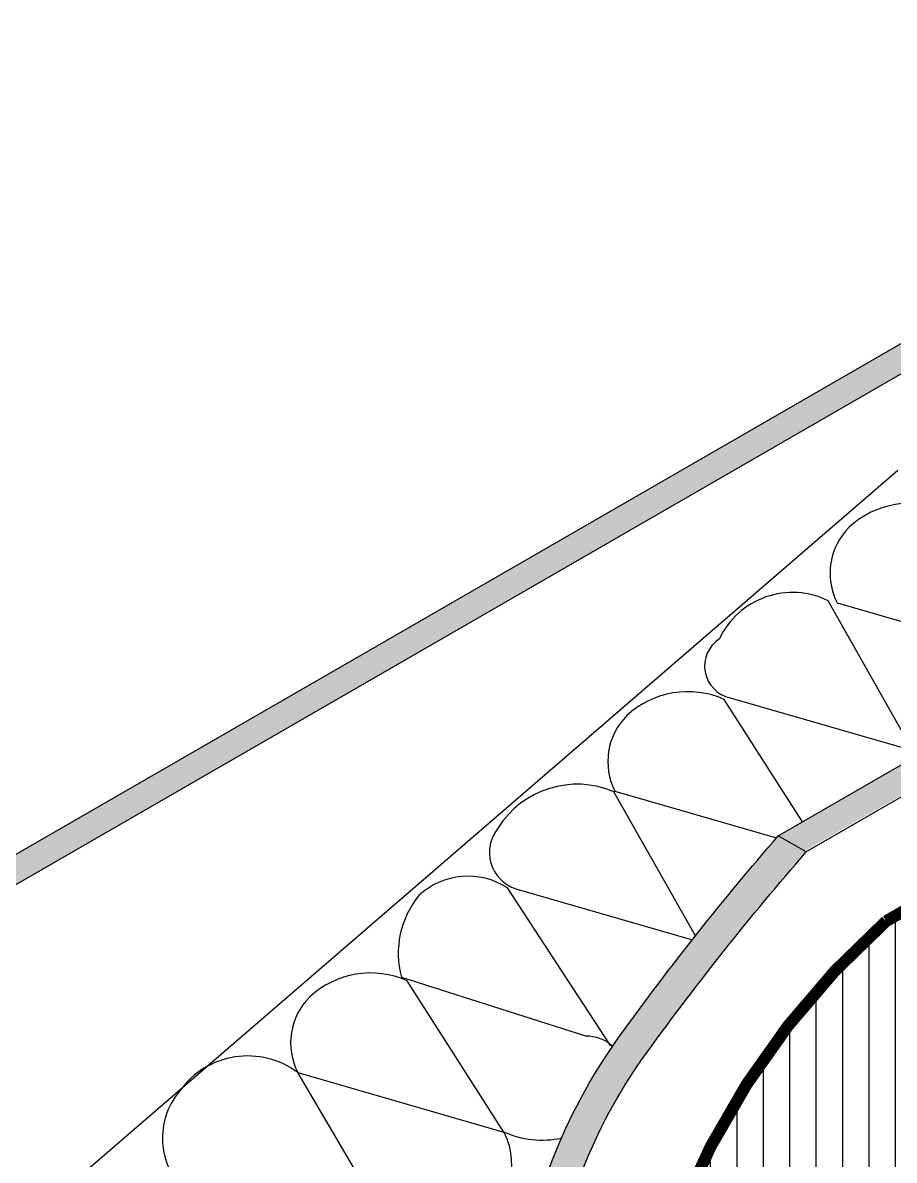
# Model space of a CAD drawing. Extents: x -129 to 6, y -4 to 100.
# Drawn here: x -34.61 to -28.01, y 50 to 58.62 of the extents above; entities that cross this region are included whole.
import ezdxf

# ---------------------------------------------------------------- set-up
doc = ezdxf.new("R2010")
doc.units = 0
doc.header["$LTSCALE"] = 1.5
doc.header["$MEASUREMENT"] = 0
doc.linetypes.add('DASHED', pattern=[0.75, 0.5, -0.25])
for name, color, linetype in [('INSULATION', 40, 'CONTINUOUS'), ('RIGID_INSULATION', 191, 'CONTINUOUS'), ('STRUCTURE', 252, 'CONTINUOUS'), ('TYVEK', 160, 'DASHED')]:
    doc.layers.add(name, color=color, linetype=linetype)

msp = doc.modelspace()

# ---------------------------------------------------------------- hatches: boundary and pattern name
at = {"layer": 'RIGID_INSULATION', "linetype": 'CONTINUOUS'}
h = msp.add_hatch(dxfattribs=at)
h.set_pattern_fill('INSUL', color=256, angle=30, style=0)
h.set_pattern_definition([(30, (0, 0.5370765465768201), (-0.1875, 0.3247595264191645), []), (30, (-0.06249999999999999, 0.6453297220498749), (-0.1875, 0.3247595264191645), [0.125, -0.125]), (30, (-0.125, 0.7535828975229298), (-0.1875, 0.3247595264191645), [0.125, -0.125])])
h.paths.add_polyline_path([(-20.04648629270992, 50.70764160368287), (-23.08198792823978, 48.95509391728415), (-25.1876485745215, 41.09666140186251), (-29.44454679508243, 38.63894006830881), (-29.44454679508241, 42.45782224051622), (-26.41451759646271, 47.69970741711207), (-20.04648629270992, 51.37629200454171)])
edge = h.paths.add_edge_path(flags=16)
edge.add_arc((-25.38461199237377, 47.46343371054355), 0.1188454220048272, 2.708658704974482, 117.2913412950225, ccw=False)
edge.add_arc((-25.5380076912698, 47.42615186029732), 0.2754690588207481, -68.9590057526081, 8.959005752608903, ccw=False)
edge.add_arc((-25.49954356695854, 47.27690911168698), 0.1236384612046946, 182.965864919179, 299.2642124522687, ccw=False)
edge.add_arc((-25.34105492565385, 47.3027296317984), 0.283796165914761, 110.2118754469862, 186.5185032252841, ccw=False)
edge = h.paths.add_edge_path(flags=16)
edge.add_arc((-25.38461199237377, 42.62823969611112), 0.1188454220048272, 2.708658704974482, 117.2913412950225, ccw=False)
edge.add_arc((-25.5380076912698, 42.59095784586489), 0.2754690588207481, -68.9590057526081, 8.959005752608903, ccw=False)
edge.add_arc((-25.49954356695854, 42.44171509725455), 0.1236384612046946, 182.965864919179, 299.2642124522687, ccw=False)
edge.add_arc((-25.34105492565385, 42.46753561736597), 0.283796165914761, 110.2118754469862, 186.5185032252841, ccw=False)
at = {"layer": 'STRUCTURE'}
h = msp.add_hatch(dxfattribs=at)
h.set_pattern_fill('AR-SAND', color=256, scale=0.25, style=0)
h.set_pattern_definition([(37.50000000000001, (-3.223020874083698, -0.3029491067983869), (-0.01574833952740204, 0.4817059422532897), [0, -0.38, 0, -0.425, 0, -0.40625]), (7.499999999999999, (-3.223020874083698, -0.3029491067983869), (0.4424441763169318, 0.7055365163074351), [0, -0.205, 0, -0.3425, 0, -0.13125]), (327.5, (-3.530520874083698, -0.3029491067983869), (0.7785354654378738, 0.001414763384241124), [0, -0.125, 0, -0.45, 0, -0.5875]), (317.5, (-3.530520874083698, -0.3029491067983869), (0.7515316511430733, 0.2194188912335623), [0, -0.0625, 0, -0.295, 0, -0.3375])])
h.paths.add_polyline_path([(-36.6040211569095, 50.96491950654592), (-36.80402115690943, 51.08038956038381), (-36.80768808552841, 38.38881555662954), (-36.77693107381246, 38.37105798763587), (-36.6040211569095, 38.47088757470534)])
h.paths.add_polyline_path([(-23.54495033543061, 58.50457756069285), (-23.75246109095424, 58.61571127780691), (-36.80402115690924, 51.08038956038371), (-36.60402115690924, 50.96491950654577)])
h.paths.add_polyline_path([(-36.6040211569095, 38.47088757470534), (-36.77693107381245, 38.37105798763586), (-36.6040211569095, 38.27122840056639)])
h = msp.add_hatch(dxfattribs=at)
h.set_pattern_fill('AR-SAND', color=256, scale=0.25, style=0)
h.set_pattern_definition([(37.50000000000001, (-4.773322672650298, -0.5525579227162254), (-0.01574833952740204, 0.4817059422532897), [0, -0.38, 0, -0.425, 0, -0.40625]), (7.499999999999999, (-4.773322672650298, -0.5525579227162254), (0.4424441763169318, 0.7055365163074351), [0, -0.205, 0, -0.3425, 0, -0.13125]), (327.5, (-5.080822672650299, -0.5525579227162254), (0.7785354654378738, 0.001414763384241124), [0, -0.125, 0, -0.45, 0, -0.5875]), (317.5, (-5.080822672650299, -0.5525579227162254), (0.7515316511430733, 0.2194188912335623), [0, -0.0625, 0, -0.295, 0, -0.3375])])
h.paths.add_polyline_path([(-20.77988539374353, 56.90816657228302), (-20.98739614926717, 57.01930028939709), (-28.8874357182341, 52.45821031764456), (-28.68743571823408, 52.34274026380662)])
h.paths.add_polyline_path([(-28.67572445369182, 52.3359787620706), (-28.88743571823409, 52.45821031764455, 0.02202440919495274), (-30.0739268989961, 50.96016509151131, 0.06029966926027795), (-30.5711501125926, 50.06732833624255, 0.04506024657636597), (-30.91364535481512, 48.95070541885063, 0.02073115222964359), (-31.16284121862345, 47.46423683409245, -0.04479910819463411), (-31.35126912025023, 46.59796780833007, -0.02091384948871538), (-31.54088851474405, 46.07122198252299, -0.05565526587535707), (-31.84434460543664, 45.51384010845659, -0.01612494577826618), (-32.44883394781028, 44.70532972939123, -0.03370422444087551), (-32.93447273615042, 44.17520509492844), (-33.99387236006825, 43.16469633731224), (-33.79387236006831, 43.04922628347437), (-33.79387236006831, 43.02379452873272), (-32.76882172685037, 44.00153948774649, 0.03370422444086479), (-32.26135150772971, 44.555495371978, 0.01612494577826873), (-31.6475951986421, 45.37640040922087, 0.05565526587535749), (-31.31867039765097, 45.98056268385148, 0.02091384948871565), (-31.12225369436515, 46.52619082938362, 0.04479910819463601), (-30.92470308118325, 47.43440015370545, -0.02073115222964427), (-30.67879629864293, 48.90124916732429, -0.04506024657635373), (-30.34896028991446, 49.97659971507893, -0.06032015627787331), (-29.87960718239409, 50.81931069331373, -0.02256722528568807)])
h.paths.add_polyline_path([(-33.7938723600683, 43.04922628347436), (-33.99387236006825, 43.16469633731224), (-33.99569936717196, 39.97680286214347), (-33.7938723600683, 40.0933277390245)])
h.paths.add_polyline_path([(-33.7938723600683, 40.09332773902451), (-33.99569936717196, 39.97680286214348), (-33.99703387144406, 37.6482637705297), (-33.79387236006831, 37.76555912381147)])
h.paths.add_polyline_path([(-33.7938723600683, 37.76555912381147), (-33.99703387144407, 37.6482637705297), (-33.99753928868721, 36.76637539231039), (-33.7938723600683, 36.64878823624723)])
at = {"layer": 'TYVEK', "linetype": 'CONTINUOUS'}
h = msp.add_hatch(dxfattribs=at)
h.set_pattern_fill('_USER', color=23, scale=0.2, angle=90, style=0, pattern_type=0)
h.set_pattern_definition([(90, (0, 0.5370765465768201), (-0.2, 1.224646799147353e-17), [])])
edge = h.paths.add_edge_path()
edge.add_line((-28.07220418100133, 51.81084708291611), (-20.76817412920017, 56.0210501154789))
edge.add_line((-20.76817412920017, 56.0210501154789), (-20.76817412920017, 51.7622399462479))
edge.add_arc((-24.12298647113984, 47.37030652775704), 5.942619030519793, 131.6484600270024, 173.5477893954785)
edge.add_arc((-36.79331772751821, 48.3732301377626), 6.773648390752715, 310.91725342855193, 357.1641438401333, ccw=False)
edge.add_line((-32.35679212268926, 43.25468023771825), (-32.35679212268926, 38.48503441156195))
edge.add_line((-32.35679212268926, 38.48503441156195), (-30.17115720131352, 39.74691132176848))
edge.add_line((-30.17115720131351, 39.74691132176848), (-30.17115720131352, 42.87733095414973))
edge.add_line((-27.14132927906504, 48.11933233771269), (-30.17115720131352, 42.87733095414973))
edge.add_line((-27.14132927906503, 48.11933233771268), (-20.76817412920018, 51.79295867121025))

# ---------------------------------------------------------------- linework, layer by layer
at = {"layer": 'INSULATION'}
msp.add_lwpolyline([(-34.27951011045165, 49.79044458986036), (-27.98338832101549, 55.22752674851657)], dxfattribs=at)
for points in [[(-26.80931128394753, 53.65801601919375), (-27.61494553337045, 54.91679941120992, 0.3022487078637426), (-28.35136642258557, 54.79514220297878, 0.3254773018761404), (-28.44183736685462, 54.22229013978367), (-26.70361658603138, 53.71903888148755)], [(-27.81345102412043, 53.07827566989672, -0.01957912682887959), (-27.8696343739946, 53.10352782413793), (-28.50958086101254, 54.23756978473733, 0.4196590541152587), (-29.3331369412348, 53.95026639022993, 0.6628890130937124), (-29.25156725063151, 53.50239053837313), (-27.8696343739946, 53.10352782413793, -0.03099049943975664), (-27.83197251465633, 53.06758228235002)], [(-28.70400236919368, 52.56411561109141), (-29.29669278726312, 53.49017958541641, 0.3022487078637426), (-30.03311367647825, 53.36852237718529, 0.3254773018761404), (-30.12358462074729, 52.7956703139902), (-28.90157508604137, 52.44187300424948)], [(-29.51500624493511, 51.69971339023071), (-30.13141916752773, 52.79205178641935, 0.3678650593396977), (-31.007994936422, 52.51793639249098, 0.5266669533475469), (-30.87340555714668, 52.05687254005515), (-29.53743081143167, 51.67127456910134)], [(-30.14234959767025, 50.86322592149892, -0.008142002582114763), (-30.15782898340934, 50.87081051149886), (-30.9371582682817, 52.06384040880467, 0.3418015548069405), (-31.60795883838376, 52.00568043196125, 0.2399330181346206), (-31.73991495143323, 51.38715430420784), (-30.34600445360791, 50.94341085338493, -0.1815913974806584), (-30.14053337487623, 50.86587468897118)], [(-30.52928153353291, 50.16627218162359, -0.1604671838040611), (-30.96371366684319, 50.21322100840511), (-31.69737070506006, 51.35954180572061, 0.3022487078637426), (-32.4337915942752, 51.23788459748951, 0.3254773018761404), (-32.52426253854423, 50.66503253429437), (-30.96371366684319, 50.21322100840511, -0.4122668321748071), (-31.20710111746725, 49.48436841779161, -0.4290572560126745), (-31.8629857249659, 49.53991010577641), (-32.52426253854423, 50.66503253429437, 0.4190233518637325), (-33.41670452468956, 50.52699804472876, 0.4440705377667838), (-33.31004491294045, 49.71549616243459), (-32.00998965556504, 49.55196920037076, -0.755324433505207), (-31.95668160287148, 48.80535899667326, -0.3502475624283515), (-32.70960156778863, 49.0241635981523), (-33.39140765472919, 49.75318531361472)]]:
    msp.add_lwpolyline(points, format="xyb", dxfattribs=at)
at = {"layer": 'STRUCTURE'}
msp.add_lwpolyline([(-36.60402115690923, 50.96491950654577), (-36.80402115690923, 51.0803895603837), (-23.75246109095425, 58.61571127780692), (-23.54495033543061, 58.50457756069284), (-36.60402115690948, 50.96491950654562)], close=True, dxfattribs=at)
msp.add_lwpolyline([(-28.67572445369181, 52.33597876207059), (-28.88743571823409, 52.45821031764455), (-20.98739614926717, 57.01930028939709), (-20.76817412920017, 56.90140507054635), (-28.67572445369181, 52.33597876207059)], dxfattribs=at)
for points in [[(-33.99387236006825, 43.16469633731224), (-32.93447273615042, 44.17520509492844, 0.03370422444086486), (-32.44883394781042, 44.70532972939106, 0.01612494577826863), (-31.84434460543667, 45.51384010845653, 0.05565526587535737), (-31.54088851474408, 46.07122198252292, 0.02091384948871555), (-31.35126912025024, 46.59796780833, 0.04479910819463596), (-31.16284121862345, 47.46423683409242, -0.02073115222964429), (-30.91364535481511, 48.95070541885065, -0.04506024657635389), (-30.57115011259271, 50.06732833624228, -0.06029966926032423), (-30.07392689899581, 50.9601650915117, -0.02202440919494416), (-28.88743571823426, 52.45821031764437)], [(-33.7938723600683, 43.02379452873272), (-32.76882172685037, 44.00153948774649, 0.03370422444086479), (-32.26135150772971, 44.555495371978, 0.01612494577826873), (-31.6475951986421, 45.37640040922087, 0.0556552658753575), (-31.31867039765097, 45.98056268385148, 0.02091384948871565), (-31.12225369436515, 46.52619082938362, 0.04479910819463601), (-30.92470308118325, 47.43440015370545, -0.02073115222964426), (-30.67879629864293, 48.90124916732429, -0.04506024657635373), (-30.34896028991446, 49.97659971507893, -0.06032015627787334), (-29.87960718239409, 50.81931069331373, -0.02256722528568795), (-28.67572445369182, 52.33597876207059)]]:
    msp.add_lwpolyline(points, format="xyb", dxfattribs=at)
at = {"layer": 'TYVEK', "color": 23, "const_width": 0.09}
msp.add_lwpolyline([(-28.07220418100133, 51.81084708291611), (-20.76817412920017, 56.0210501154789), (-20.76817412920017, 51.7622399462479)], dxfattribs=at)
msp.add_lwpolyline([(-28.07220418100133, 51.81084708291611, 0.1848847346174922), (-30.02796454179879, 48.03810509539018)], format="xyb", dxfattribs=at)

doc.saveas('drawing.dxf')
